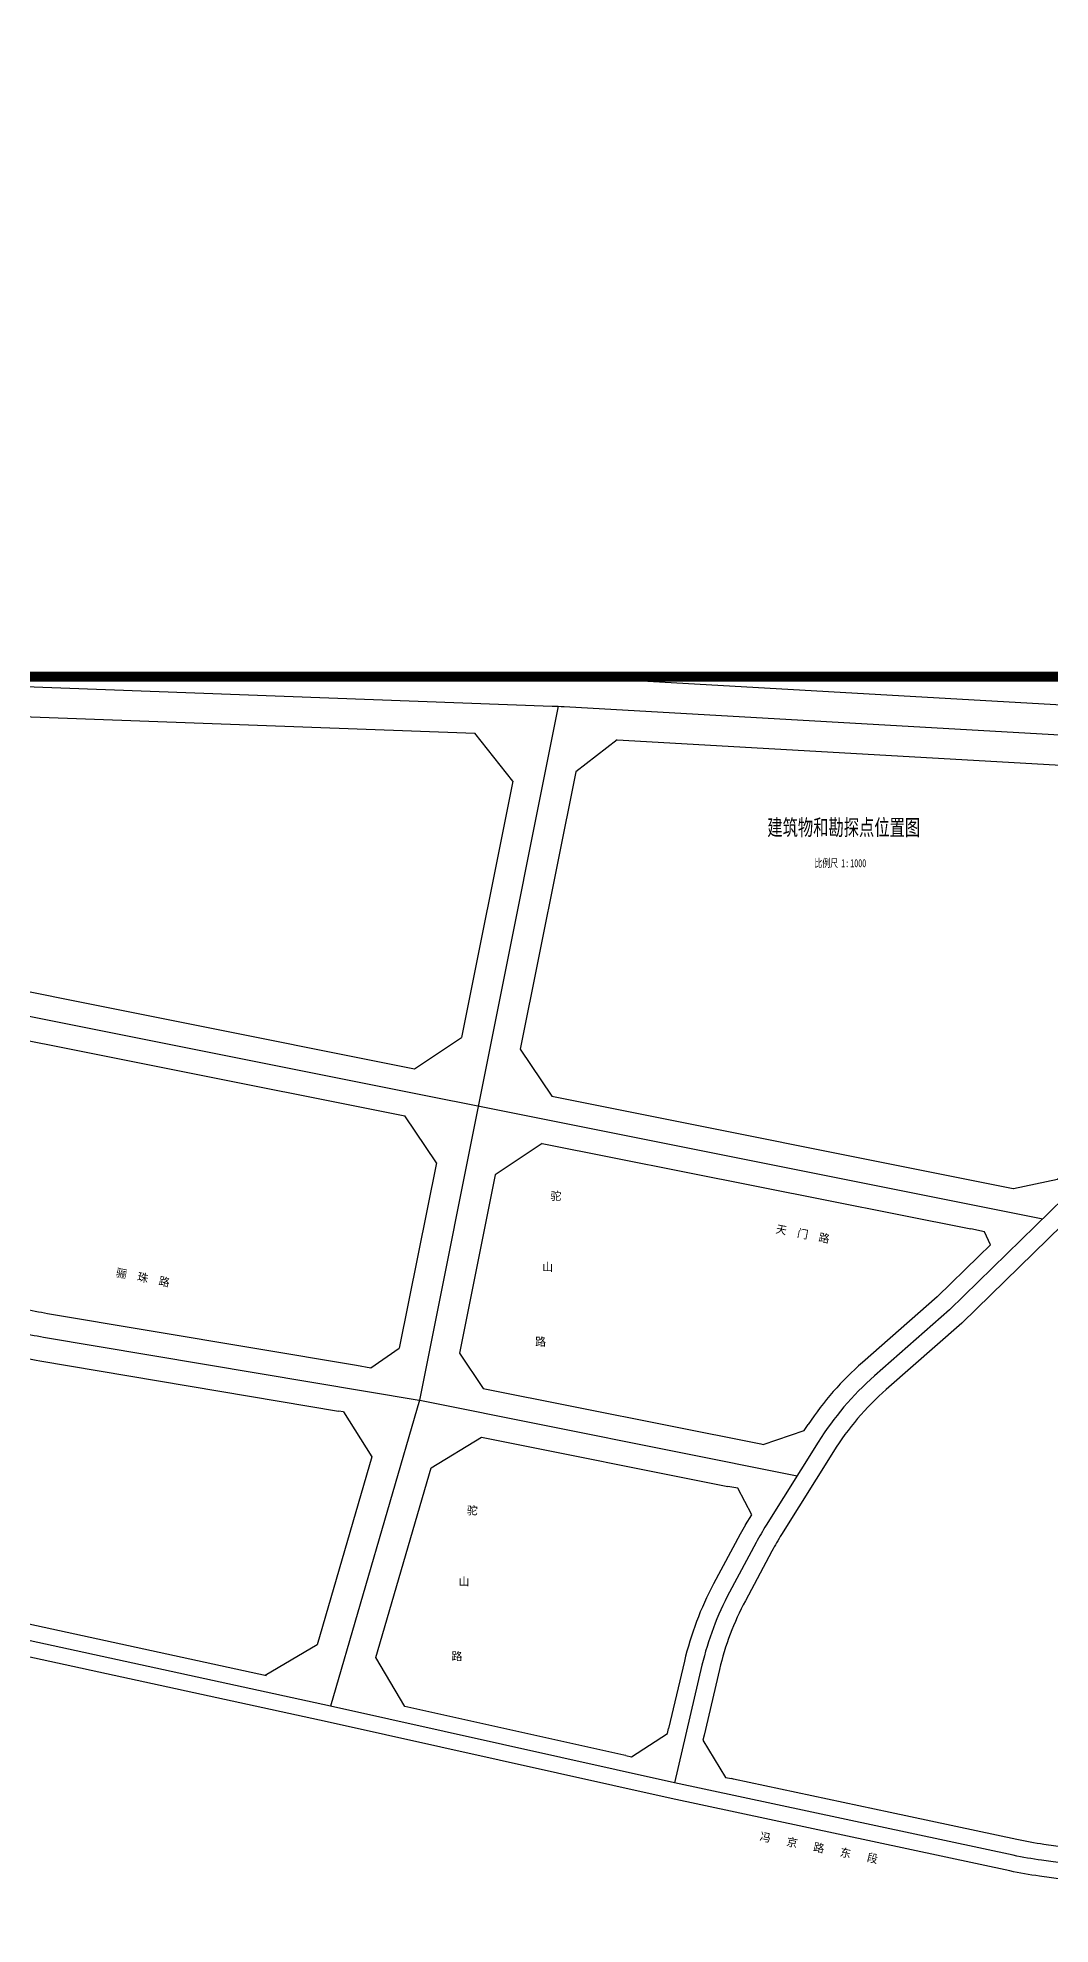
# Model space of a CAD drawing. Extents: x 529262 to 576451, y 2694391 to 2717535.
# Drawn here: x 564283 to 564789, y 2711220 to 2712163 of the extents above; entities that cross this region are included whole.
import ezdxf
from ezdxf.enums import TextEntityAlignment as Align
from ezdxf.xclip import XClip

# ---------------------------------------------------------------- set-up
doc = ezdxf.new("R2010")
doc.units = 0
doc.header["$XCLIPFRAME"] = 0
for name, color, linetype in [('PP-COM', 7, 'Continuous'), ('PUB_TITLE', 4, 'Continuous'), ('RD-中线', 40, 'Continuous'), ('RD-红线', 7, 'Continuous'), ('RD-路名', 7, 'Continuous')]:
    doc.layers.add(name, color=color, linetype=linetype)
doc.styles.add('LZ_PMT_BT', font='', dxfattribs={"width": 0.7, "height": 8})
doc.styles.add('黑体', font='simhei.ttf')
doc.styles.get('LZ_PMT_BT').set_extended_font_data('FangSong_GB2312')

# ---------------------------------------------------------------- blocks, each defined once
blk = doc.blocks.new('A$C19FD0107')
at = {"layer": 'RD-中线', "color": 8, "linetype": 'Continuous', "flags": 128}
for points in [[(-7165.18, 17031.49), (-7087.98, 17197.69, 0.013348), (-7081.62, 17212.39), (-6971.27, 17487.49, -0.036527), (-6952.06, 17526.82), (-6940, 17547.52, -0.14412), (-6816.85, 17663.88), (-6390.94, 17880.62, 0.037294), (-6346.36, 17907.67), (-5306.08, 18650.1, -0.285876), (-4936.82, 18673.38), (-4885.58, 18645.79, 0.191634), (-4628.51, 18616.03), (-4407.52, 18675.62, -0.159687), (-4189.83, 18664.01), (-4046.79, 18608.53)], [(-6057.83, 17415.34), (-6089.2, 17340.98, -0.025934), (-6095.98, 17326.98), (-6121.46, 17280.65, -0.070845), (-6146.87, 17246.83), (-6194.57, 17199.17), (-6259.08, 17136.18), (-6296.58, 17103.19, 0.072688), (-6324.66, 17070.12), (-6350.6, 17028.64, 0.016945), (-6355.7, 17019.85), (-6368.98, 16995.02, 0.065325), (-6382.76, 16958.5), (-6396.52, 16899.79)], [(-6837.91, 17153.6, -0.015102), (-6820.24, 17149.58), (-6737.26, 17128.05, 0.02175), (-6711.74, 17122.61), (-6524.09, 17091.01)], [(-5959.11, 16837.03), (-6116.65, 16848.04, -0.017342), (-6130.44, 16849.48), (-6213.03, 16861.05, -0.017939), (-6227.16, 16863.54), (-6396.52, 16899.79), (-6568.38, 16938.05), (-6861.03, 17001.72)]]:
    blk.add_lwpolyline(points, format="xyb", dxfattribs=at)
at = {"layer": 'RD-中线', "color": 8}
blk.add_lwpolyline([(-6982.6, 17459.25), (-6772.76, 17449.72, 0.002107), (-6770.23, 17449.61), (-6457.57, 17438.05, -0.00503), (-6451.54, 17437.77), (-6064.09, 17415.63, 0.010397), (-6051.62, 17415.18), (-5770.05, 17410.82, -0.008406), (-5759.97, 17410.49), (-5496.12, 17397.52, -0.052981), (-5433.48, 17387.74), (-5247.05, 17337.97, -0.033252), (-5209.3, 17325.16), (-5003.66, 17239.71)], format="xyb", dxfattribs=at)
at = {"layer": 'RD-中线', "color": 8, "linetype": 'Continuous', "flags": 128}
for points in [[(-6454.56, 17437.94), (-6523.91, 17090.98)], [(-6801.52, 17299.43), (-6212.47, 17181.7)], [(-6523.91, 17090.98), (-6568.39, 16938.05)], [(-6524.09, 17091.01), (-6522.91, 17090.82)], [(-6522.91, 17090.82), (-6335.18, 17053.29)]]:
    blk.add_lwpolyline(points, dxfattribs=at)
at = {"layer": 'RD-红线', "color": 8}
for points in [[(-6936.2, 17472.16), (-6772.08, 17464.7, 0.002107), (-6769.68, 17464.6), (-6457.02, 17453.04, -0.00503), (-6450.69, 17452.75), (-6063.23, 17430.61, 0.010397), (-6051.39, 17430.18), (-5769.82, 17425.82, -0.008406), (-5759.24, 17425.47), (-5495.39, 17412.51, -0.052981), (-5429.62, 17402.23), (-5243.18, 17352.47, -0.033252), (-5203.55, 17339.01), (-5009.02, 17258.18)], [(-6227.24, 17196.89), (-6227.03, 17196.84), (-6205.06, 17201.51), (-6202.19, 17204.31, 0.247571)], [(-6244.41, 17163.08), (-6238.61, 17168.75), (-6241.52, 17175.27), (-6248.43, 17176.65, 0.603115)], [(-6353.31, 17069.15), (-6352.1, 17068.91), (-6331.66, 17075.82), (-6329.68, 17078.93, 0.30356)], [(-6361.06, 17028.71), (-6357.89, 17033.79), (-6364.88, 17046.99), (-6369.77, 17047.97, 0.513626)], [(-6420.78, 16913.39), (-6417.95, 16912.76), (-6399.98, 16924.46), (-6399.41, 16926.87, 0.40972)], [(-6381.7, 16923.57), (-6382.29, 16921.08), (-6370.92, 16902.5), (-6368.01, 16901.88, 0.418722)]]:
    blk.add_lwpolyline(points, format="xyb", dxfattribs=at)
for points in [[(-6745.31, 17433.68), (-6496.2, 17424.47)], [(-6425.05, 17421.23), (-6425.05, 17421.23), (-6110.03, 17403.23), (-6095.04, 17402.77)], [(-6561.89, 17085.21), (-6564.33, 17085.62)]]:
    blk.add_lwpolyline(points, dxfattribs=at)
at = {"layer": 'RD-红线', "color": 8, "linetype": 'Continuous'}
for points in [[(-6477.32, 17400.57), (-6496.2, 17424.47, 0.461988)], [(-6425.05, 17421.23), (-6445.81, 17405.19, 0.373721)], [(-6526.48, 17256.7), (-6502.94, 17272.39, 0.414213)], [(-6473.53, 17266.51), (-6457.83, 17242.98, 0.414214)], [(-6515.49, 17209.63), (-6531.18, 17233.16, 0.414214)], [(-6462.54, 17219.44), (-6486.07, 17203.75, 0.414213)], [(-6548.19, 17107.24), (-6534, 17117.01, 0.405314)], [(-6503.9, 17114.55), (-6492.13, 17096.9, 0.414214)]]:
    blk.add_lwpolyline(points, format="xyb", dxfattribs=at)
at = {"layer": 'RD-红线', "color": 8, "linetype": 'Continuous', "flags": 128}
for points in [[(-6477.32, 17400.57), (-6502.94, 17272.39)], [(-6445.81, 17405.19), (-6473.53, 17266.51)], [(-6767.79, 17304.93), (-6526.48, 17256.7)], [(-6772.49, 17281.39), (-6531.18, 17233.16)], [(-6457.83, 17242.98), (-6457.83, 17242.98), (-6227.24, 17196.89)], [(-6462.54, 17219.44), (-6462.54, 17219.44), (-6248.43, 17176.65)], [(-6515.49, 17209.63), (-6534, 17117.01)], [(-6486.07, 17203.75), (-6503.9, 17114.55)], [(-6492.13, 17096.9), (-6353.31, 17069.15)], [(-6561.89, 17085.21), (-6547.76, 17062.69), (-6575.06, 16968.81), (-6601.1, 16953.35)], [(-6531.2, 16937.97), (-6545.69, 16962.37), (-6518.09, 17057.26), (-6492.89, 17072.55), (-6492.89, 17072.58)], [(-6492.89, 17072.58), (-6369.77, 17047.97)], [(-6600.33, 16953.18), (-6830.44, 17003.25)], [(-6420.78, 16913.39), (-6421.83, 16913.62), (-6531.2, 16937.97)]]:
    blk.add_lwpolyline(points, dxfattribs=at)
for points in [[(-6060.56, 17385.7), (-6080.91, 17337.48, -0.025934), (-6088.09, 17322.64), (-6113.58, 17276.31, -0.070845), (-6140.51, 17240.47), (-6188.25, 17192.77), (-6252.96, 17129.58), (-6290.63, 17096.43, 0.072688), (-6317.03, 17065.35), (-6342.97, 17023.87, 0.016945), (-6347.76, 17015.6), (-6361.05, 16990.77, 0.065325), (-6373.99, 16956.44), (-6381.7, 16923.57)], [(-6798.63, 17156.37), (-6734.24, 17139.67, 0.02175), (-6709.75, 17134.44), (-6555.48, 17108.47), (-6548.19, 17107.24)], [(-6244.41, 17163.08), (-6265.2, 17142.78), (-6302.52, 17109.94, 0.065094), (-6329.68, 17078.93, 0.065094)], [(-6801.16, 17132.23), (-6740.27, 17116.44, 0.02175), (-6713.73, 17110.77), (-6564.33, 17085.62)], [(-6361.06, 17028.71, 0.008313), (-6363.64, 17024.09), (-6376.92, 16999.26, 0.065325), (-6391.52, 16960.55), (-6399.41, 16926.87)], [(-5959.67, 16829.05), (-6117.2, 16840.06, -0.017342), (-6131.55, 16841.56), (-6214.14, 16853.12, -0.017939), (-6228.83, 16855.72), (-6398.22, 16891.98), (-6570.1, 16930.23), (-6862.73, 16993.9)], [(-5958.64, 16845.02), (-6116.09, 16856.02, -0.017342), (-6129.33, 16857.41), (-6211.92, 16868.97, -0.017939), (-6225.48, 16871.37), (-6288.64, 16884.88), (-6366.97, 16901.65), (-6368.01, 16901.88)]]:
    blk.add_lwpolyline(points, format="xyb", dxfattribs=at)
blk = doc.blocks.new('TZMC建筑物和勘探点位置图')
at = {"style": 'LZ_PMT_BT', "width": 0.7}
blk.add_text('建筑物和勘探点位置图', height=8, dxfattribs=at).set_placement((1.4, 15.88), align=Align.CENTER)
for s, p in [('比例尺 ', (-13.21, 0.03)), ('1: ', (0.09, 0.01)), ('1000', (4.65, 0.01))]:
    blk.add_text(s, height=4, dxfattribs=at).set_placement(p)

msp = doc.modelspace()

# ---------------------------------------------------------------- linework, layer by layer
at = {"layer": 'PUB_TITLE', "color": 7, "const_width": 5}
msp.add_lwpolyline([(568193.3, 2711843.351), (561392.748, 2711843.351)], dxfattribs=at)

# ---------------------------------------------------------------- block references
msp.add_blockref('TZMC建筑物和勘探点位置图', (564684.688, 2711748.085))
at = {"layer": 'PP-COM'}
ref = msp.add_blockref('A$C19FD0107', (570997.993, 2694390.603), dxfattribs=at)
XClip(ref).set_block_clipping_path([(-9366.4383134884, 14428.6043910822), (-3328.4480743363, 17452.7484863754)])

# ---------------------------------------------------------------- texts
at = {"layer": 'RD-路名', "color": 7, "linetype": 'Continuous', "style": '黑体'}
for s, p in [('驼', (564542.249, 2711583.86)), ('山', (564538.134, 2711548.308)), ('路', (564534.606, 2711510.988)), ('驼', (564500.446, 2711426.662)), ('山', (564496.331, 2711391.109)), ('路', (564492.803, 2711353.79))]:
    msp.add_text(s, height=4, dxfattribs=at).set_placement(p, align=Align.MIDDLE)
for s, p in [('天  门  路  ', (564668.303, 2711564.336)), ('骊  珠  路  ', (564338.536, 2711542.57)), ('冯   京   路   东   段', (564673.685, 2711258.029))]:
    msp.add_text(s, height=4, rotation=348.898294, dxfattribs=at).set_placement(p, align=Align.MIDDLE)

doc.saveas('drawing.dxf')
